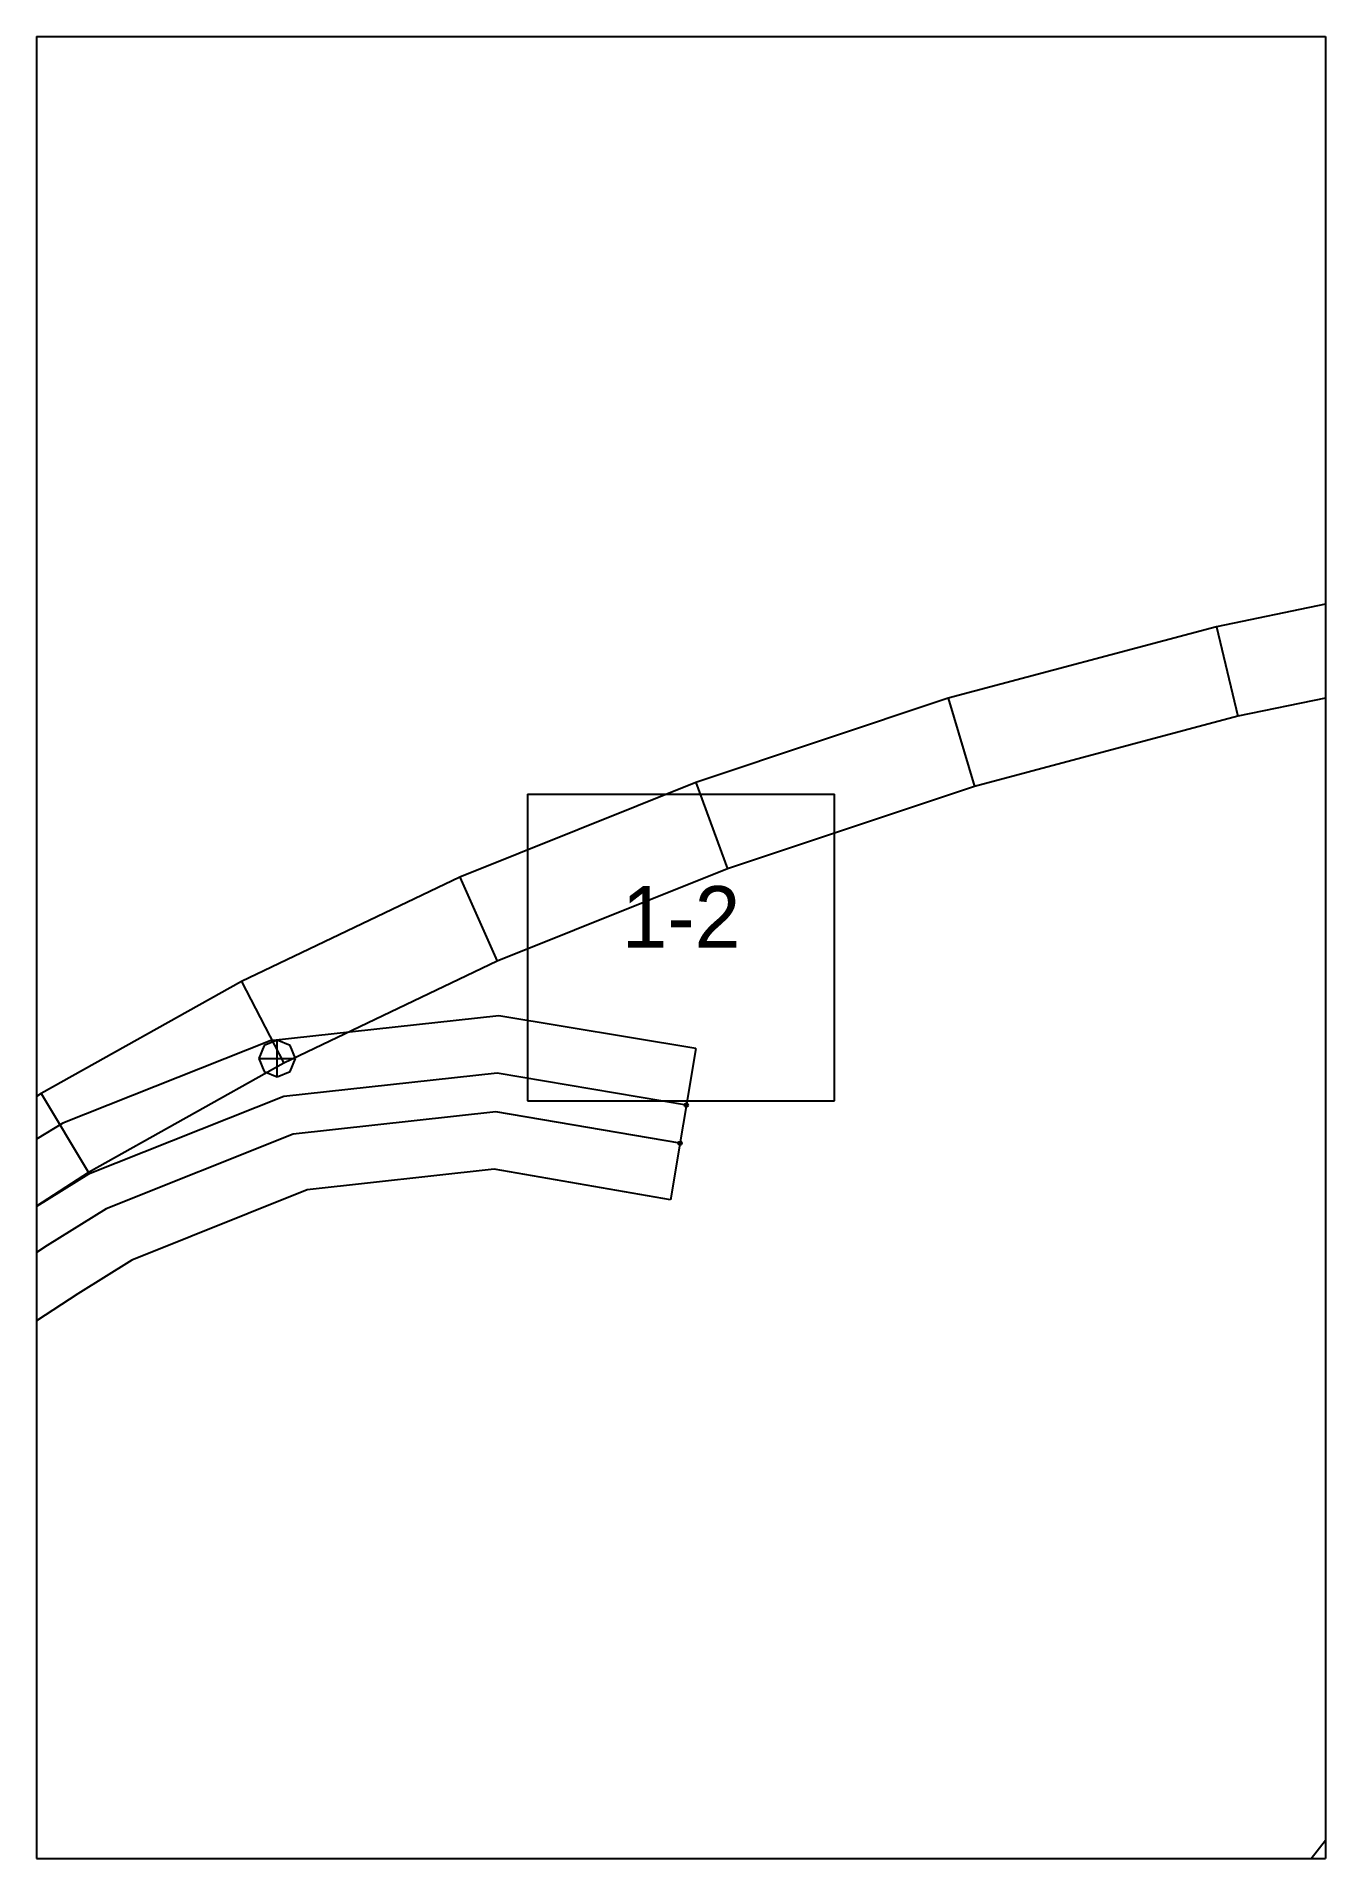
# Paper-space layout 'Plan 1-2' of a CAD drawing. Header units: metres, sheet in millimetres. Extents: x 0 to 210, y 0 to 297.
# The model-space entities are those that its viewports show. They can reach past a viewport. Long polylines and large blocks are cut down to what shows.
import ezdxf
from ezdxf.enums import TextEntityAlignment as Align

# ---------------------------------------------------------------- set-up
doc = ezdxf.new("R2010")
doc.units = ezdxf.units.M
for name, color, linetype in [('default', 7, 'Continuous'), ('mcircles', 7, 'Continuous'), ('TEXTLAYER', 7, 'Continuous'), ('VIEWPORTS', 7, 'Continuous')]:
    doc.layers.add(name, color=color, linetype=linetype)

msp = doc.modelspace()

# ---------------------------------------------------------------- linework, layer by layer
at = {"color": 9}
for p, q in [((0, 0), (210, 0)), ((210, 0), (210, -297)), ((210, 0), (420, 0)), ((210, 0), (210, -297)), ((420, 0), (420, -297)), ((420, 0), (630, 0)), ((420, 0), (420, -297)), ((290, -123.5), (340, -123.5)), ((290, -123.5), (290, -173.5)), ((340, -173.5), (340, -123.5)), ((290, -173.5), (340, -173.5)), ((0, -297), (210, -297)), ((0, -297), (210, -297)), ((210, -297), (420, -297)), ((210, -297), (210, -594)), ((210, -297), (420, -297)), ((210, -297), (210, -594)), ((420, -297), (630, -297)), ((420, -297), (420, -594)), ((420, -297), (630, -297)), ((420, -297), (420, -594))]:
    msp.add_line(p, q, dxfattribs=at)
at = {"layer": 'default', "color": 7, "linetype": 'Continuous'}
for p, q in [((448.47, -86.68), (402.25, -96.21)), ((402.25, -96.21), (358.51, -107.88)), ((402.25, -96.21), (405.7, -110.81)), ((451.09, -101.44), (405.7, -110.81)), ((358.51, -107.88), (317.39, -121.58)), ((358.51, -107.88), (362.82, -122.25)), ((405.7, -110.81), (362.82, -122.25)), ((317.39, -121.58), (278.99, -137.02)), ((317.39, -121.58), (322.56, -135.66)), ((362.82, -122.25), (322.56, -135.66)), ((315.87, -426.78), (547.32, -131.64)), ((322.56, -135.66), (285.03, -150.75)), ((278.99, -137.02), (243.42, -154.04)), ((278.99, -137.02), (285.03, -150.75)), ((285.03, -150.75), (250.32, -167.36)), ((243.42, -154.04), (210.74, -172.32)), ((243.42, -154.04), (250.32, -167.36)), ((285.3, -159.63), (248.06, -163.74)), ((317.43, -164.96), (285.3, -159.63)), ((248.06, -163.74), (214.29, -177.12)), ((247.1, -164.47), (246.22, -166.6)), ((249.22, -163.6), (247.1, -164.47)), ((251.34, -164.47), (249.22, -163.6)), ((249.22, -169.6), (249.22, -163.6)), ((252.22, -166.6), (251.34, -164.47)), ((317.43, -164.96), (313.27, -189.61)), ((250.32, -167.36), (218.5, -185.16)), ((246.22, -166.6), (252.22, -166.6)), ((246.22, -166.6), (247.1, -168.72)), ((247.1, -168.72), (249.22, -169.6)), ((249.22, -169.6), (251.34, -168.72)), ((285.03, -168.98), (250.32, -172.81)), ((251.34, -168.72), (252.22, -166.6)), ((315.87, -174.18), (285.03, -168.98)), ((210.74, -172.32), (181.05, -191.63)), ((210.74, -172.32), (218.5, -185.16)), ((250.32, -172.81), (218.5, -185.47)), ((214.29, -177.12), (203.36, -183.85)), ((284.85, -175.27), (251.84, -178.93)), ((314.83, -180.39), (284.85, -175.27)), ((251.84, -178.93), (221.33, -191.1)), ((218.5, -185.16), (189.66, -203.91)), ((218.5, -185.47), (208.37, -191.74)), ((284.59, -184.62), (254.11, -188)), ((313.27, -189.61), (284.59, -184.62)), ((254.11, -188), (225.54, -199.45)), ((221.33, -191.1), (211.74, -197.06)), ((211.74, -197.06), (193.28, -209.07)), ((225.54, -199.45), (216.75, -204.96)), ((216.75, -204.96), (198.65, -216.72))]:
    msp.add_line(p, q, dxfattribs=at)
at = {"layer": 'mcircles', "color": 7, "linetype": 'Continuous'}
for centre in [(315.85, -174.2), (314.85, -180.4)]:
    msp.add_circle(centre, 0.3, dxfattribs=at)

# ---------------------------------------------------------------- texts
at = {"layer": 'TEXTLAYER', "color": 1}
msp.add_text('1-2', height=10, dxfattribs=at).set_placement((315, -148.5), align=Align.CENTER)

psp = doc.layouts.new('Plan 1-2')

# ---------------------------------------------------------------- viewports
at = {"layer": 'VIEWPORTS'}
psp.add_viewport(center=(105, 148.5), size=(210, 297), view_center_point=(315, -148.5), view_height=297, dxfattribs=at)

doc.saveas('drawing.dxf')
